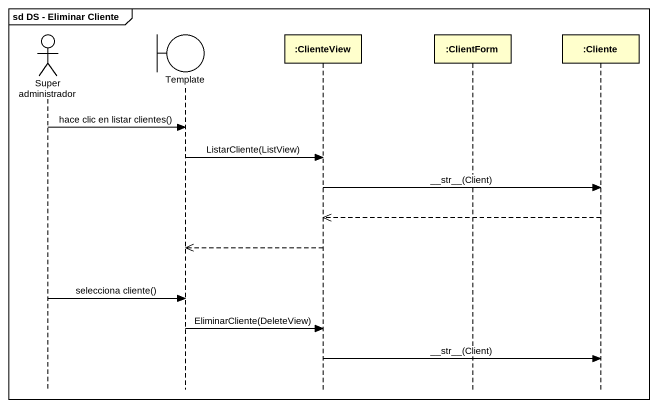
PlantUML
@startuml
mainframe sd DS - Eliminar Cliente
hide footbox
actor "Super administrador" as Super_administrador
boundary Template
participant ":ClienteView" as ClienteView
participant ":ClientForm" as ClientForm
participant ":Cliente" as Cliente

Super_administrador -> Template : hace clic en listar clientes()
Template -> ClienteView : ListarCliente(ListView)
ClienteView -> Cliente : ~__str~__(Client)
Cliente -->> ClienteView
ClienteView -->> Template
Super_administrador -> Template : selecciona cliente()
Template -> ClienteView : EliminarCliente(DeleteView)
ClienteView -> Cliente : ~__str~__(Client)
@enduml
